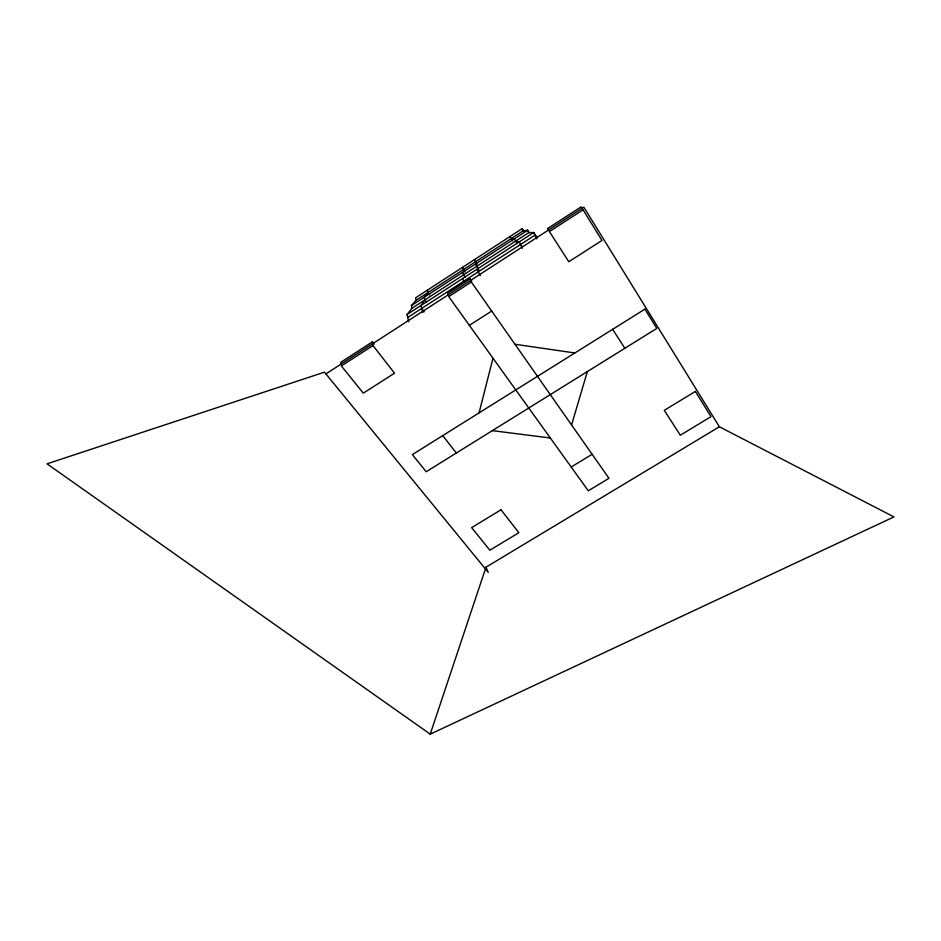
<?xml version="1.0" encoding="UTF-8"?>
<svg xmlns="http://www.w3.org/2000/svg" width="941" height="941" viewBox="0 0 941 941"><rect width="100%" height="100%" fill="white"/><g stroke="black" fill="none" stroke-linecap="round" stroke-linejoin="round"><path stroke-width="1.41" d="M479.063 412.887L492.99 358.192M571.575 424.956L587.36 371.577M430.225 734.156L486.003 567.176L719.371 426.779L893.95 516.903L430.225 734.156L47.05 463.831L324.48 372.154L488.25 572.387L486.003 567.176M427.343 290.181L428.002 292.569L424.168 297.285L424.873 299.908L420.968 305.507L422.803 312.624M408.712 321.74L407.041 314.529L412.017 308.236L528.783 232.592L533.712 232.509L536.829 237.297M412.017 308.236L411.382 305.578L416.204 300.214L523.22 230.792L527.595 230.227L529.171 232.639M523.608 230.851L522.161 228.639L415.593 297.815L416.204 300.214M411.382 305.578L527.595 230.227L528.783 232.592M407.041 314.529L533.712 232.509L536.958 238.873M407.724 317.47L535.041 235.109L536.593 237.508M374.153 344.171L372.365 341.877L340.96 362.191L341.254 364.708M471.759 280.959L470.135 278.654L447.669 293.18L448.375 295.474M548.85 230.545L547.733 228.475L581.173 206.844L582.432 208.843M325.915 373.906L583.832 207.196L719.371 426.779M469.359 325.327L491.696 311.036M571.199 467.03L592.136 454.28M510.069 236.485L511.081 238.673L514.398 238.779L517.115 243.59M492.355 430.637L550.356 438.012M514.998 344.277L574.857 352.969M515.515 241.19L519.303 241.837L522.361 248.295M442.752 435.612L456.326 453.021M421.721 308.413L424.226 311.824M424.873 299.908L426.567 302.214M428.002 292.569L429.719 294.921M465.019 277.324L462.49 272.443M464.983 272.067L462.49 267.362M478.875 270.055L475.476 264.009M480.322 275.572L476.864 269.326M476.934 264.315L474.405 259.634M511.081 238.673L512.551 240.884M520.549 244.472L522.126 246.86M547.733 228.475L549.273 230.874M612.65 329.326L624.836 348.288M522.161 228.639L523.22 230.792M470.135 278.654L470.935 280.889M462.69 278.489L463.654 281.288M372.365 341.877L372.777 344.335M372.977 345.559L341.395 365.967L363.308 393.162L394.526 373.201L372.977 345.559M471.335 282.018L448.728 296.615L588.278 490.79L608.968 478.299L471.335 282.018M583.067 209.831L549.403 231.58L568.787 261.727L602.005 240.473L583.067 209.831M644.903 309.154L412.381 454.597L426.202 471.747L656.806 328.409L644.903 309.154M500.988 509.787L471.653 527.642L489.849 550.214L518.856 532.712L500.988 509.787M695.375 391.421L664.311 410.347L680.296 435.224L710.996 416.687L695.375 391.421"/></g></svg>
